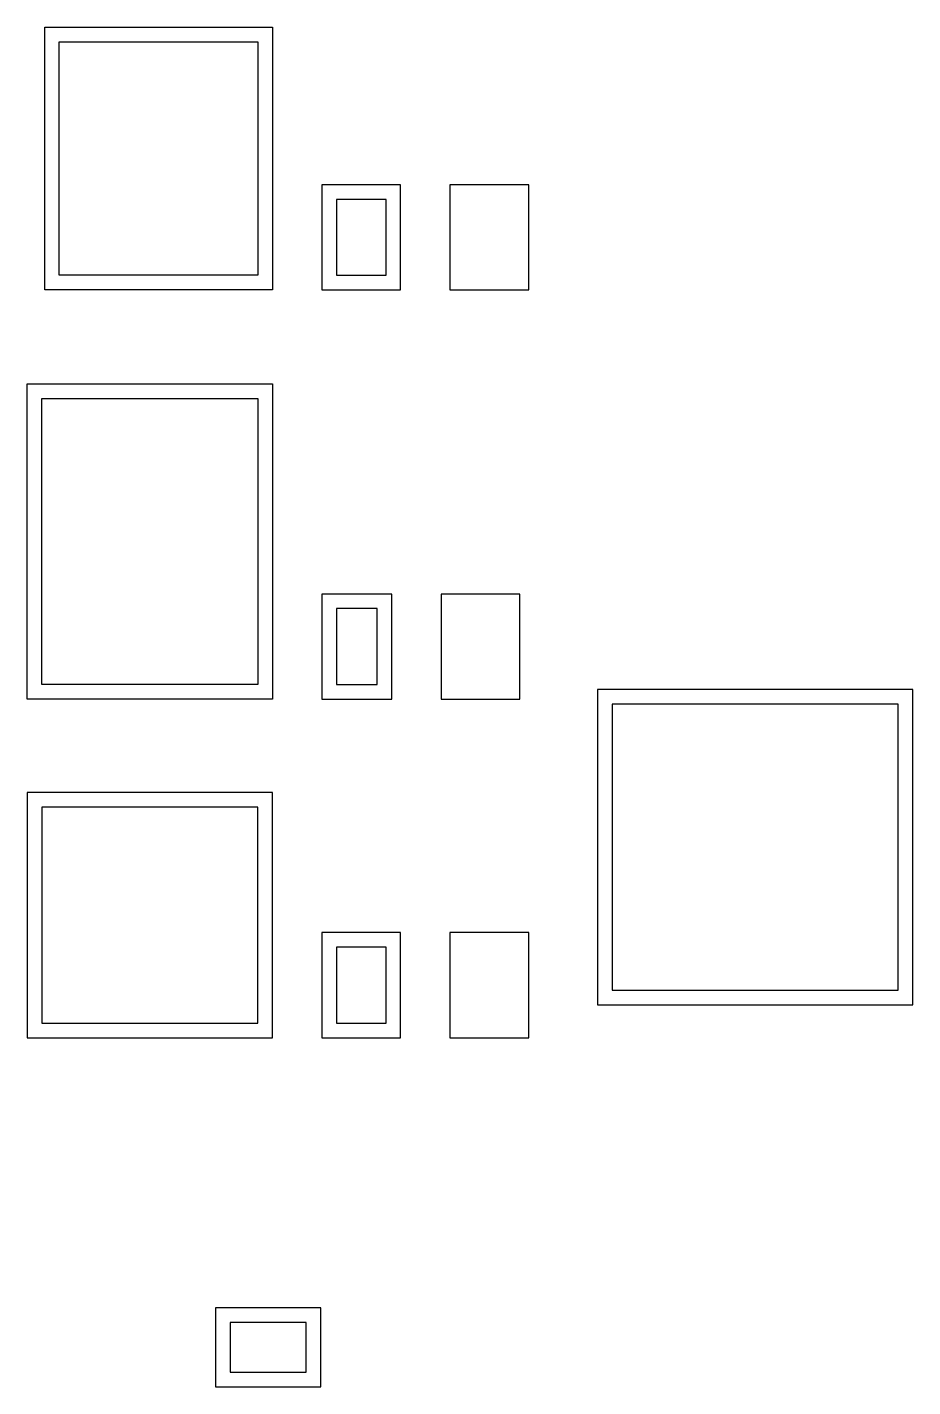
# Model space of a CAD drawing. Header units: inches. Extents: x 33954 to 37592, y 12806 to 13749.
# Drawn here: x 33954 to 34561, y 12806 to 13737 of the extents above.
import ezdxf

# ---------------------------------------------------------------- set-up
doc = ezdxf.new("R2010")
doc.units = ezdxf.units.IN
doc.header["$MEASUREMENT"] = 0

msp = doc.modelspace()

# ---------------------------------------------------------------- linework, layer by layer
for points in [[(34122.12, 13557.21), (33966.12, 13557.21), (33966.12, 13737.21), (34122.12, 13737.21), (34122.12, 13557.21)], [(34155.87, 13557.21), (34209.87, 13557.21), (34209.87, 13629.21), (34155.87, 13629.21), (34155.87, 13557.21)], [(34243.63, 13557.21), (34297.63, 13557.21), (34297.63, 13629.21), (34243.63, 13629.21), (34243.63, 13557.21)], [(34122.12, 13276.86), (33954.12, 13276.86), (33954.12, 13492.86), (34122.12, 13492.86), (34122.12, 13276.86)], [(34155.87, 13276.86), (34203.87, 13276.86), (34203.87, 13348.86), (34155.87, 13348.86), (34155.87, 13276.86)], [(34237.63, 13276.86), (34291.63, 13276.86), (34291.63, 13348.86), (34237.63, 13348.86), (34237.63, 13276.86)], [(34344.69, 13067.38), (34560.69, 13067.38), (34560.69, 13283.38), (34344.69, 13283.38), (34344.69, 13067.38)], [(34155.87, 13044.88), (34209.87, 13044.88), (34209.87, 13116.88), (34155.87, 13116.88), (34155.87, 13044.88)], [(34243.63, 13044.88), (34297.63, 13044.88), (34297.63, 13116.88), (34243.63, 13116.88), (34243.63, 13044.88)], [(34083.15, 12859.73), (34083.15, 12805.73), (34155.15, 12805.73), (34155.15, 12859.73), (34083.15, 12859.73)]]:
    msp.add_lwpolyline(points)
for points in [[(34112.12, 13567.21), (33976.12, 13567.21), (33976.12, 13727.21), (34112.12, 13727.21)], [(34165.87, 13567.21), (34199.87, 13567.21), (34199.87, 13619.21), (34165.87, 13619.21)], [(34112.12, 13286.86), (33964.12, 13286.86), (33964.12, 13482.86), (34112.12, 13482.86)], [(34165.87, 13286.86), (34193.87, 13286.86), (34193.87, 13338.86), (34165.87, 13338.86)], [(34354.69, 13077.38), (34550.69, 13077.38), (34550.69, 13273.38), (34354.69, 13273.38)], [(34122.12, 13044.88), (34122.12, 13212.88), (33954.12, 13212.88), (33954.12, 13044.88)], [(34112.12, 13054.88), (34112.12, 13202.88), (33964.12, 13202.88), (33964.12, 13054.88)], [(34165.87, 13054.88), (34199.87, 13054.88), (34199.87, 13106.88), (34165.87, 13106.88)], [(34093.15, 12849.73), (34093.15, 12815.73), (34145.15, 12815.73), (34145.15, 12849.73)]]:
    msp.add_lwpolyline(points, close=True)

doc.saveas('drawing.dxf')
